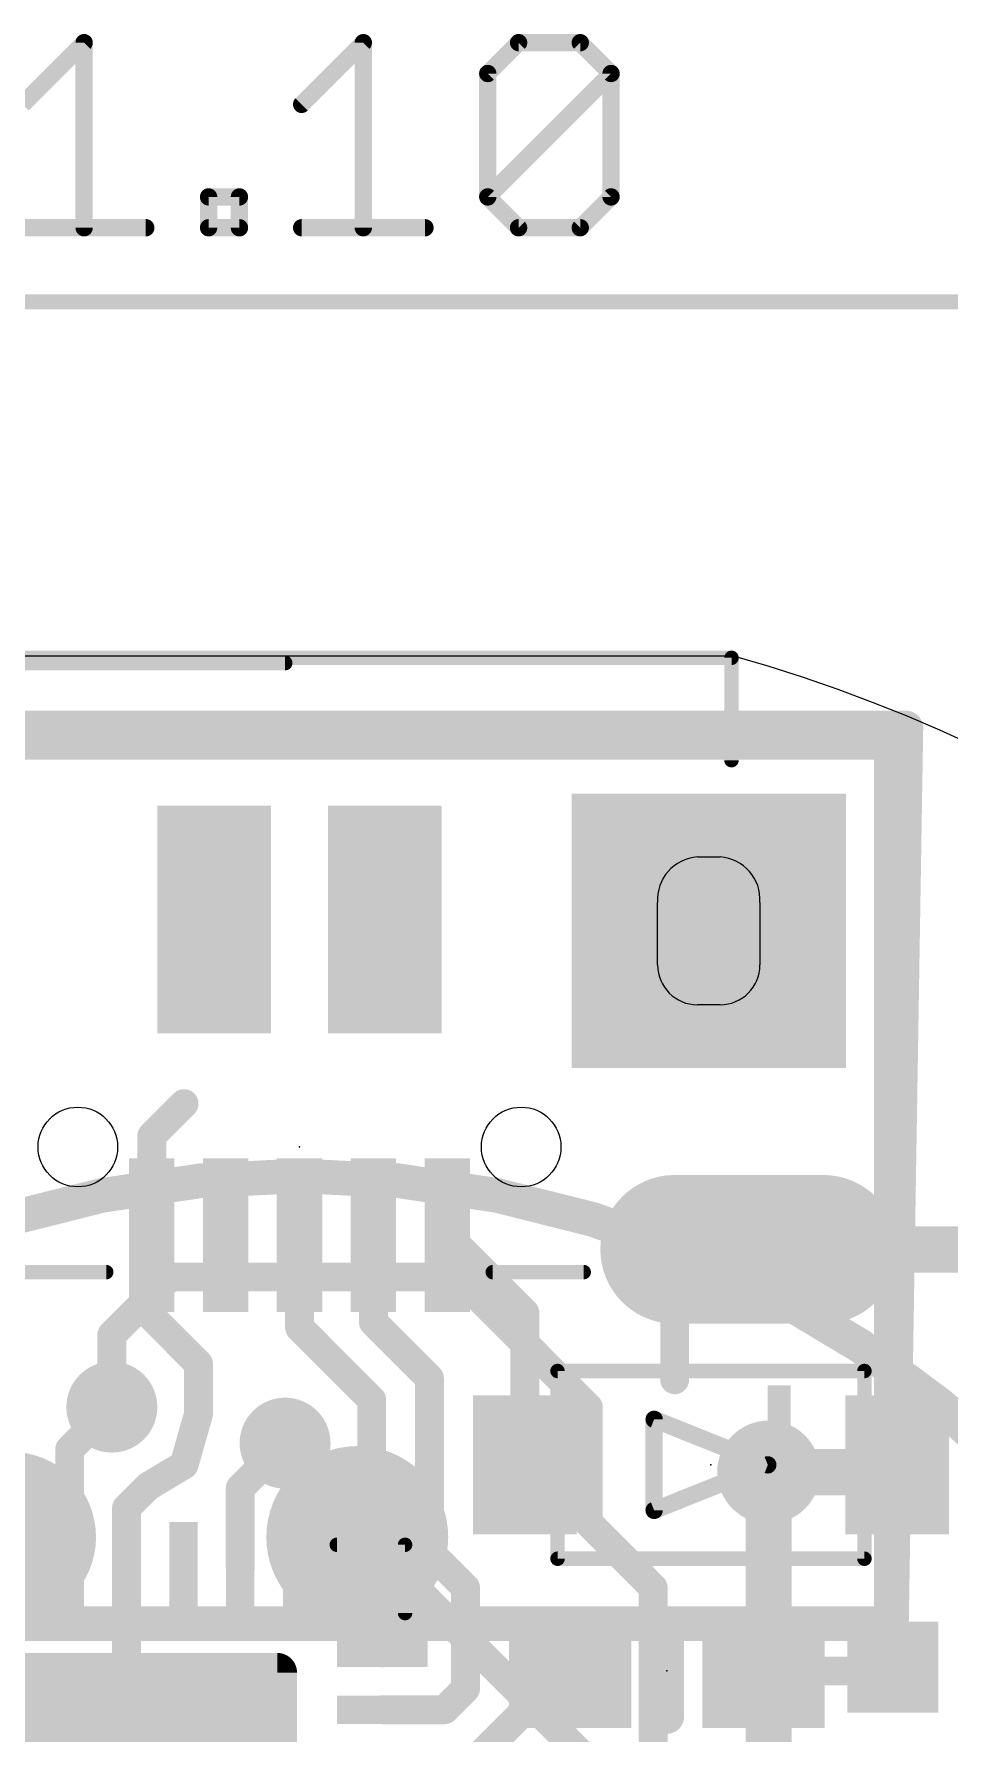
# Model space of a CAD drawing. Extents: x -19.6 to 14, y -19.9 to 18.9.
# Drawn here: x -2.34 to 5.71, y 3.98 to 18.93 of the extents above; entities that cross this region are included whole.
import ezdxf

# ---------------------------------------------------------------- set-up
doc = ezdxf.new("R2010")
doc.units = 0
for name, color, linetype in [('1', 12, 'CONTINUOUS'), ('16', 132, 'CONTINUOUS'), ('17', 110, 'CONTINUOUS'), ('18', 110, 'CONTINUOUS'), ('20', 53, 'CONTINUOUS'), ('21', 40, 'CONTINUOUS'), ('23', 53, 'CONTINUOUS'), ('47', 253, 'CONTINUOUS')]:
    doc.layers.add(name, color=color, linetype=linetype)

# ---------------------------------------------------------------- blocks, each defined once
blk = doc.blocks.new('RECT')
blk.add_solid([(-0.5, -0.5), (0.5, -0.5), (-0.5, 0.5), (0.5, 0.5)])
blk = doc.blocks.new('ROUNDP')
at = {"const_width": 0.5}
blk.add_lwpolyline([(0, -0.25, 1), (0, 0.25, 1), (0, -0.25)], format="xyb", dxfattribs=at)
blk = doc.blocks.new('RECT560000X560000R10')
at = {"const_width": 0.175}
blk.add_lwpolyline([(1.6625, -1.575), (1.6625, 1.575, 0.4142), (1.575, 1.6625), (-1.575, 1.6625, 0.4142), (-1.6625, 1.575), (-1.6625, -1.575, 0.4142), (-1.575, -1.6625), (1.575, -1.6625, 0.4142)], format="xyb", close=True, dxfattribs=at)
blk.add_solid([(-1.6004, -1.6004), (1.6004, -1.6004), (-1.6004, 1.6004), (1.6004, 1.6004)])
blk = doc.blocks.new('PIE')
at = {"const_width": 0.5}
blk.add_lwpolyline([(0, -0.25, 1), (0, 0.25, 1), (0, -0.25)], format="xyb", dxfattribs=at)
blk = doc.blocks.new('OFFSETP100')
at = {"const_width": 1}
blk.add_lwpolyline([(0, 0), (1, 0)], dxfattribs=at)
at = {"const_width": 0.5}
for points in [[(0, 0.25, 1), (0, -0.25)], [(1, -0.25, 1), (1, 0.25)]]:
    blk.add_lwpolyline(points, format="xyb", dxfattribs=at)
blk = doc.blocks.new('SQUAREP')
blk.add_solid([(-0.5, -0.5), (0.5, -0.5), (-0.5, 0.5), (0.5, 0.5)])
blk = doc.blocks.new('ROUNDV')
at = {"const_width": 0.5}
blk.add_lwpolyline([(0, -0.25, 1), (0, 0.25, 1), (0, -0.25)], format="xyb", dxfattribs=at)

msp = doc.modelspace()

# ---------------------------------------------------------------- linework, layer by layer
at = {"layer": '1'}
for points, const_width in [([(5.207, 12.7), (-5.334, 12.7)], 0.3048), ([(5.207, 4.953), (5.207, 12.7)], 0.3048), ([(-1.3, 9.241), (-1.016, 9.525)], 0.254), ([(-1.3, 8.369), (-1.3, 9.241)], 0.254), ([(-1.3, 7.65), (-1.3, 8.369)], 0.254), ([(0, 8.369), (0, 7.5565)], 0.254), ([(0.65, 7.605), (0.65, 8.369)], 0.254), ([(1.3, 8.369), (1.982, 7.687)], 0.254), ([(3.3, 8.244), (3.4162, 8.3602)], 0.254), ([(3.3, 7.098), (3.3, 8.244)], 0.254), ([(-0.889, 7.239), (-1.3, 7.65)], 0.254), ([(1.982, 7.687), (1.982, 6.35)], 0.254), ([(0, 7.5565), (0.635, 6.9215)], 0.254), ([(0.65, 7.605), (1.143, 7.112)], 0.254), ([(-0.889, 6.7945), (-0.889, 7.239)], 0.254), ([(1.143, 7.112), (1.143, 5.588)], 0.254), ([(0.635, 6.9215), (0.635, 4.8542)], 0.254), ([(-2.0216, 6.4874), (-1.651, 6.858)], 0.254), ([(-0.889, 6.7945), (-1.016, 6.35)], 0.254), ([(-2.0216, 5.4473), (-2.0216, 6.4874)], 0.254), ([(-0.5216, 6.1459), (-0.127, 6.5405)], 0.254), ([(-1.016, 6.35), (-1.3335, 6.1595)], 0.254), ([(5.1935, 6.2865), (4.1275, 6.2865)], 0.4064), ([(5.257, 6.35), (5.1935, 6.2865)], 0.4064), ([(-1.3335, 6.1595), (-1.5216, 5.9714)], 0.254), ([(-0.5216, 5.4473), (-0.5216, 6.1459)], 0.254), ([(-1.5216, 5.4473), (-1.5216, 5.9714)], 0.254), ([(1.143, 5.588), (1.4605, 5.2705)], 0.254), ([(-1.5216, 5.4473), (-1.5216, 3.2608)], 0.254), ([(1.4605, 5.2705), (1.4605, 4.3815)], 0.254), ([(-5.334, 4.953), (5.207, 4.953)], 0.3048), ([(0.7284, 4.7608), (0.635, 4.8542)], 0.254), ([(0.7284, 4.6973), (0.7284, 4.7608)], 0.254), ([(2.2878, 4.445), (2.3808, 4.538)], 0.254), ([(4.0808, 4.538), (5.185, 4.538)], 0.254), ([(5.185, 4.538), (5.219, 4.572)], 0.254), ([(1.4605, 4.3815), (1.2763, 4.1973)], 0.254), ([(1.4868, 3.6973), (2.2345, 4.445)], 0.254), ([(2.2345, 4.445), (2.2878, 4.445)], 0.254), ([(1.2763, 4.1973), (0.7284, 4.1973)], 0.254)]:
    msp.add_lwpolyline(points, dxfattribs=dict(at, const_width=const_width))
for points, const_width in [([(5.2832, 12.7, 1), (5.1308, 12.7)], 0.1524), ([(5.207, 12.6238, 1), (5.207, 12.7762)], 0.1524), ([(-0.9711, 9.4801, 1), (-1.0609, 9.5699)], 0.127), ([(-1.2365, 9.241, 1), (-1.3635, 9.241)], 0.127), ([(-1.3449, 9.2859, 1), (-1.2551, 9.1961)], 0.127), ([(0, 8.89, 0.4142), (-8.89, 0)], 0.3048), ([(8.89, 0, 0.4142), (0, 8.89)], 0.3048), ([(0, 8.9662, 1), (0, 8.8138)], 0.1524), ([(0, 8.8138, 1), (0, 8.9662)], 0.1524), ([(-1.2365, 8.369, 1), (-1.3635, 8.369)], 0.127), ([(-1.3635, 8.369, 1), (-1.2365, 8.369)], 0.127), ([(0.0635, 8.369, 1), (-0.0635, 8.369)], 0.127), ([(0.7135, 8.369, 1), (0.5865, 8.369)], 0.127), ([(1.3449, 8.4139, 1), (1.2551, 8.3241)], 0.127), ([(3.3635, 8.244, 1), (3.2365, 8.244)], 0.127), ([(3.4611, 8.3153, 1), (3.3713, 8.4051)], 0.127), ([(3.2551, 8.2889, 1), (3.3449, 8.1991)], 0.127), ([(-1.2551, 7.6949, 1), (-1.3449, 7.6051)], 0.127), ([(2.0455, 7.687, 1), (1.9185, 7.687)], 0.127), ([(1.9371, 7.6421, 1), (2.0269, 7.7319)], 0.127), ([(-1.3635, 7.65, 1), (-1.2365, 7.65)], 0.127), ([(0.0449, 7.6014, 1), (-0.0449, 7.5116)], 0.127), ([(0.6949, 7.6499, 1), (0.6051, 7.5601)], 0.127), ([(0.5865, 7.605, 1), (0.7135, 7.605)], 0.127), ([(-0.0635, 7.5565, 1), (0.0635, 7.5565)], 0.127), ([(-0.8255, 7.239, 1), (-0.9525, 7.239)], 0.127), ([(-0.9339, 7.1941, 1), (-0.8441, 7.2839)], 0.127), ([(1.2065, 7.112, 1), (1.0795, 7.112)], 0.127), ([(1.0981, 7.0671, 1), (1.1879, 7.1569)], 0.127), ([(0.6985, 6.9215, 1), (0.5715, 6.9215)], 0.127), ([(0.5901, 6.8766, 1), (0.6799, 6.9664)], 0.127), ([(3.2365, 7.098, 1), (3.3635, 7.098)], 0.127), ([(-1.6061, 6.8131, 1), (-1.6959, 6.9029)], 0.127), ([(-0.8279, 6.7771, 1), (-0.9501, 6.8119)], 0.127), ([(-0.9525, 6.7945, 1), (-0.8255, 6.7945)], 0.127), ([(-1.9581, 6.4874, 1), (-2.0851, 6.4874)], 0.127), ([(-2.0665, 6.5323, 1), (-1.9767, 6.4425)], 0.127), ([(-0.0821, 6.4956, 1), (-0.1719, 6.5854)], 0.127), ([(-1.0771, 6.3674, 1), (-0.9549, 6.3326)], 0.127), ([(-0.9833, 6.2955, 1), (-1.0487, 6.4045)], 0.127), ([(4.1275, 6.3881, 1), (4.1275, 6.1849)], 0.2032), ([(5.1217, 6.3583, 1), (5.2653, 6.2147)], 0.2032), ([(5.3288, 6.2782, 1), (5.1852, 6.4218)], 0.2032), ([(5.1935, 6.1849, 1), (5.1935, 6.3881)], 0.2032), ([(-1.3662, 6.214, 1), (-1.3008, 6.105)], 0.127), ([(-1.2886, 6.1146, 1), (-1.3784, 6.2044)], 0.127), ([(1.9185, 6.35, 1), (2.0455, 6.35)], 0.127), ([(-0.4581, 6.1459, 1), (-0.5851, 6.1459)], 0.127), ([(-0.5665, 6.1908, 1), (-0.4767, 6.101)], 0.127), ([(-1.4581, 5.9714, 1), (-1.5851, 5.9714)], 0.127), ([(-1.5665, 6.0163, 1), (-1.4767, 5.9265)], 0.127), ([(1.1879, 5.6329, 1), (1.0981, 5.5431)], 0.127), ([(-1.4581, 5.4473, 1), (-1.5851, 5.4473)], 0.127), ([(1.0795, 5.588, 1), (1.2065, 5.588)], 0.127), ([(-2.0851, 5.4473, 1), (-1.9581, 5.4473)], 0.127), ([(-1.5851, 5.4473, 1), (-1.4581, 5.4473)], 0.127), ([(-0.5851, 5.4473, 1), (-0.4581, 5.4473)], 0.127), ([(1.524, 5.2705, 1), (1.397, 5.2705)], 0.127), ([(1.4156, 5.2256, 1), (1.5054, 5.3154)], 0.127), ([(5.207, 4.8768, 1), (5.207, 5.0292)], 0.1524), ([(0.6799, 4.8991, 1), (0.5901, 4.8093)], 0.127), ([(5.1308, 4.953, 1), (5.2832, 4.953)], 0.1524), ([(0.5715, 4.8542, 1), (0.6985, 4.8542)], 0.127), ([(0.7919, 4.7608, 1), (0.6649, 4.7608)], 0.127), ([(0.6835, 4.7159, 1), (0.7733, 4.8057)], 0.127), ([(0.6649, 4.6973, 1), (0.7919, 4.6973)], 0.127), ([(2.4257, 4.4931, 1), (2.3359, 4.5829)], 0.127), ([(4.0808, 4.6015, 1), (4.0808, 4.4745)], 0.127), ([(5.1401, 4.5829, 1), (5.2299, 4.4931)], 0.127), ([(5.2639, 4.5271, 1), (5.1741, 4.6169)], 0.127), ([(5.185, 4.4745, 1), (5.185, 4.6015)], 0.127), ([(1.5054, 4.3366, 1), (1.4156, 4.4264)], 0.127), ([(2.2345, 4.5085, 1), (2.2345, 4.3815)], 0.127), ([(2.2794, 4.4001, 1), (2.1896, 4.4899)], 0.127), ([(2.2429, 4.4899, 1), (2.3327, 4.4001)], 0.127), ([(2.2878, 4.3815, 1), (2.2878, 4.5085)], 0.127), ([(1.397, 4.3815, 1), (1.524, 4.3815)], 0.127), ([(0.7284, 4.2608, 1), (0.7284, 4.1338)], 0.127), ([(1.2314, 4.2422, 1), (1.3212, 4.1524)], 0.127), ([(1.2763, 4.1338, 1), (1.2763, 4.2608)], 0.127)]:
    msp.add_lwpolyline(points, format="xyb", dxfattribs=dict(at, const_width=const_width))
at = {"layer": '16'}
for points, const_width in [([(5.334, 12.827), (-5.207, 12.827)], 0.3048), ([(5.207, 4.953), (5.334, 12.827)], 0.3048), ([(8.1278, 8.244), (3.3, 8.244)], 0.4064), ([(-1.143, 8.001), (-1.651, 7.493)], 0.254), ([(1.397, 8.001), (-1.143, 8.001)], 0.254), ([(1.397, 8.001), (2.54, 6.858)], 0.254), ([(-1.651, 7.493), (-1.651, 6.858)], 0.254), ([(2.54, 6.858), (2.54, 5.842)], 0.254), ([(0.4445, 5.969), (-0.127, 6.5405)], 0.254), ([(4.1275, 6.2865), (4.1275, -0.0635)], 0.4064), ([(0.4445, 5.842), (0.4445, 5.969)], 0.254), ([(0.4445, 5.842), (0.508, 5.7785)], 0.254), ([(0.508, 5.7785), (2.6035, 3.683)], 0.254), ([(0.508, 5.715), (0.508, 5.7785)], 0.254), ([(2.54, 5.842), (3.1115, 5.2705)], 0.254), ([(3.1115, 5.2705), (3.1115, 0.6985)], 0.254), ([(-5.334, 4.953), (5.207, 4.953)], 0.3048)]:
    msp.add_lwpolyline(points, dxfattribs=dict(at, const_width=const_width))
for points, const_width in [([(5.4102, 12.8258, 1), (5.2578, 12.8282)], 0.1524), ([(5.334, 12.7508, 1), (5.334, 12.9032)], 0.1524), ([(0, 8.89, 0.4142), (-8.89, 0)], 0.3048), ([(8.89, 0, 0.4142), (0, 8.89)], 0.3048), ([(0, 8.9662, 1), (0, 8.8138)], 0.1524), ([(0, 8.8138, 1), (0, 8.9662)], 0.1524), ([(3.3, 8.3456, 1), (3.3, 8.1424)], 0.2032), ([(-1.143, 8.0645, 1), (-1.143, 7.9375)], 0.127), ([(-1.0981, 7.9561, 1), (-1.1879, 8.0459)], 0.127), ([(1.4419, 8.0459, 1), (1.3521, 7.9561)], 0.127), ([(1.397, 7.9375, 1), (1.397, 8.0645)], 0.127), ([(-1.5875, 7.493, 1), (-1.7145, 7.493)], 0.127), ([(-1.6959, 7.5379, 1), (-1.6061, 7.4481)], 0.127), ([(-1.7145, 6.858, 1), (-1.5875, 6.858)], 0.127), ([(2.6035, 6.858, 1), (2.4765, 6.858)], 0.127), ([(2.4951, 6.8131, 1), (2.5849, 6.9029)], 0.127), ([(-0.0821, 6.5854, 1), (-0.1719, 6.4956)], 0.127), ([(4.2291, 6.2865, 1), (4.0259, 6.2865)], 0.2032), ([(0.508, 5.969, 1), (0.381, 5.969)], 0.127), ([(0.3996, 5.9241, 1), (0.4894, 6.0139)], 0.127), ([(0.4894, 5.8869, 1), (0.3996, 5.7971)], 0.127), ([(0.381, 5.842, 1), (0.508, 5.842)], 0.127), ([(0.5529, 5.8234, 1), (0.4631, 5.7336)], 0.127), ([(0.5715, 5.7785, 1), (0.4445, 5.7785)], 0.127), ([(0.4631, 5.7336, 1), (0.5529, 5.8234)], 0.127), ([(2.5849, 5.8869, 1), (2.4951, 5.7971)], 0.127), ([(2.4765, 5.842, 1), (2.6035, 5.842)], 0.127), ([(0.4445, 5.715, 1), (0.5715, 5.715)], 0.127), ([(3.175, 5.2705, 1), (3.048, 5.2705)], 0.127), ([(3.0666, 5.2256, 1), (3.1564, 5.3154)], 0.127), ([(5.207, 4.8768, 1), (5.207, 5.0292)], 0.1524), ([(5.1308, 4.9542, 1), (5.2832, 4.9518)], 0.1524)]:
    msp.add_lwpolyline(points, format="xyb", dxfattribs=dict(at, const_width=const_width))
at = {"layer": '20'}
for p, q in [((-3.81, 13.462), (3.81, 13.462)), ((3.5, 11.694), (3.7, 11.694)), ((3.15, 10.744), (3.15, 11.294)), ((4.05, 11.294), (4.05, 10.744)), ((3.7, 10.394), (3.5, 10.394))]:
    msp.add_line(p, q, dxfattribs=at)
for centre in [(-1.95, 9.144), (1.95, 9.144)]:
    msp.add_circle(centre, 0.35, dxfattribs=at)
for centre, radius, start, end in [((0, -0.0023), 13.9929, 105.8, 74.2), ((3.525, 11.319), 0.3758, 93.8141, 183.8141), ((3.675, 11.319), 0.3758, 356.1859, 86.1859), ((3.5, 10.744), 0.35, 180, 270), ((3.7, 10.744), 0.35, 270, 0)]:
    msp.add_arc(centre, radius, start, end, dxfattribs=at)
at = {"layer": '21'}
for points, const_width in [([(3.8, 13.444), (-3.8, 13.444)], 0.127), ([(3.8, 12.544), (3.8, 13.444)], 0.127), ([(-1.7, 8.044), (-2.5, 8.044)], 0.127), ([(2.5, 8.044), (1.7, 8.044)], 0.127), ([(2.2695, 5.525), (2.2695, 7.175)], 0.127), ([(2.2695, 7.175), (4.9695, 7.175)], 0.127), ([(4.9695, 7.175), (4.9695, 5.525)], 0.127), ([(3.1195, 5.95), (3.1195, 6.75)], 0.1524), ([(3.1195, 6.75), (4.1195, 6.35)], 0.1524), ([(4.1195, 6.35), (3.1195, 5.95)], 0.1524), ([(0.3284, 5.6473), (0.9284, 5.6473)], 0.127), ([(0.9284, 5.6473), (0.9284, 5.0473)], 0.127), ([(4.9695, 5.525), (2.2695, 5.525)], 0.127), ([(3.2308, 4.138), (3.2308, 4.938)], 0.3048)]:
    msp.add_lwpolyline(points, dxfattribs=dict(at, const_width=const_width))
for points, const_width in [([(3.8318, 13.444, 1), (3.7683, 13.444)], 0.0635), ([(3.8, 13.4123, 1), (3.8, 13.4758)], 0.0635), ([(3.7683, 12.544, 1), (3.8318, 12.544)], 0.0635), ([(-1.7, 8.0122, 1), (-1.7, 8.0758)], 0.0635), ([(1.7, 8.0758, 1), (1.7, 8.0122)], 0.0635), ([(2.5, 8.0122, 1), (2.5, 8.0758)], 0.0635), ([(2.2695, 7.2068, 1), (2.2695, 7.1433)], 0.0635), ([(2.3013, 7.175, 1), (2.2378, 7.175)], 0.0635), ([(5.0012, 7.175, 1), (4.9378, 7.175)], 0.0635), ([(4.9695, 7.1433, 1), (4.9695, 7.2068)], 0.0635), ([(3.1576, 6.75, 1), (3.0814, 6.75)], 0.0762), ([(3.1336, 6.7854, 1), (3.1054, 6.7146)], 0.0762), ([(4.1336, 6.3146, 1), (4.1054, 6.3854)], 0.0762), ([(4.1054, 6.3146, 1), (4.1336, 6.3854)], 0.0762), ([(3.1054, 5.9854, 1), (3.1336, 5.9146)], 0.0762), ([(3.0814, 5.95, 1), (3.1576, 5.95)], 0.0762), ([(0.3284, 5.6791, 1), (0.3284, 5.6156)], 0.0635), ([(0.9601, 5.6473, 1), (0.8966, 5.6473)], 0.0635), ([(0.9284, 5.6156, 1), (0.9284, 5.6791)], 0.0635), ([(2.2695, 5.5568, 1), (2.2695, 5.4933)], 0.0635), ([(2.2378, 5.525, 1), (2.3013, 5.525)], 0.0635), ([(4.9378, 5.525, 1), (5.0012, 5.525)], 0.0635), ([(4.9695, 5.4933, 1), (4.9695, 5.5568)], 0.0635), ([(3.307, 4.938, 1), (3.1546, 4.938)], 0.1524), ([(0.8966, 5.0473, 1), (0.9601, 5.0473)], 0.0635), ([(3.1546, 4.138, 1), (3.307, 4.138)], 0.1524)]:
    msp.add_lwpolyline(points, format="xyb", dxfattribs=dict(at, const_width=const_width))
at = {"layer": '23'}
for p in [(0, 9.144), (3.6195, 6.35), (3.2308, 4.538)]:
    msp.add_point(p, dxfattribs=at)
at = {"layer": '47'}
for points, const_width in [([(-2.4369, 18.3089), (-1.8946, 18.8512)], 0.1524), ([(-1.8946, 18.8512), (-1.8946, 17.2242)], 0.1524), ([(0.0188, 18.3089), (0.5611, 18.8512)], 0.1524), ([(0.5611, 18.8512), (0.5611, 17.2242)], 0.1524), ([(1.656, 18.58), (1.9271, 18.8512)], 0.1524), ([(1.9271, 18.8512), (2.4694, 18.8512)], 0.1524), ([(2.4694, 18.8512), (2.7406, 18.58)], 0.1524), ([(1.656, 17.4954), (1.656, 18.58)], 0.1524), ([(1.656, 17.4954), (2.7406, 18.58)], 0.1524), ([(2.7406, 18.58), (2.7406, 17.4954)], 0.1524), ([(-0.7998, 17.2242), (-0.7998, 17.4954)], 0.1524), ([(-0.7998, 17.4954), (-0.5286, 17.4954)], 0.1524), ([(-0.5286, 17.4954), (-0.5286, 17.2242)], 0.1524), ([(1.9271, 17.2242), (1.656, 17.4954)], 0.1524), ([(2.7406, 17.4954), (2.4694, 17.2242)], 0.1524), ([(-2.4369, 17.2242), (-1.3523, 17.2242)], 0.1524), ([(-0.5286, 17.2242), (-0.7998, 17.2242)], 0.1524), ([(0.0188, 17.2242), (1.1035, 17.2242)], 0.1524), ([(2.4694, 17.2242), (1.9271, 17.2242)], 0.1524), ([(-13.9685, 16.5735), (13.905, 16.5735)], 0.13), ([(-0.127, 13.3985), (-19.222, 13.3985)], 0.13)]:
    msp.add_lwpolyline(points, dxfattribs=dict(at, const_width=const_width))
for points, const_width in [([(-1.8565, 18.8512, 1), (-1.9327, 18.8512)], 0.0762), ([(-1.8677, 18.8242, 1), (-1.9216, 18.8781)], 0.0762), ([(0.5992, 18.8512, 1), (0.523, 18.8512)], 0.0762), ([(0.5881, 18.8242, 1), (0.5342, 18.8781)], 0.0762), ([(1.9271, 18.8893, 1), (1.9271, 18.8131)], 0.0762), ([(1.9541, 18.8242, 1), (1.9002, 18.8781)], 0.0762), ([(2.4964, 18.8781, 1), (2.4425, 18.8242)], 0.0762), ([(2.4694, 18.8131, 1), (2.4694, 18.8893)], 0.0762), ([(1.629, 18.607, 1), (1.6829, 18.5531)], 0.0762), ([(1.6941, 18.58, 1), (1.6179, 18.58)], 0.0762), ([(2.7787, 18.58, 1), (2.7025, 18.58)], 0.0762), ([(2.7676, 18.5531, 1), (2.7137, 18.607)], 0.0762), ([(2.7137, 18.5531, 1), (2.7675, 18.607)], 0.0762), ([(-0.0081, 18.3358, 1), (0.0457, 18.2819)], 0.0762), ([(-0.7617, 17.4954, 1), (-0.8379, 17.4954)], 0.0762), ([(-0.7998, 17.5335, 1), (-0.7998, 17.4573)], 0.0762), ([(-0.4905, 17.4954, 1), (-0.5667, 17.4954)], 0.0762), ([(-0.5286, 17.4573, 1), (-0.5286, 17.5335)], 0.0762), ([(1.6829, 17.5223, 1), (1.629, 17.4684)], 0.0762), ([(1.629, 17.5223, 1), (1.6829, 17.4684)], 0.0762), ([(1.6179, 17.4954, 1), (1.6941, 17.4954)], 0.0762), ([(2.7025, 17.4954, 1), (2.7787, 17.4954)], 0.0762), ([(2.7675, 17.4684, 1), (2.7137, 17.5223)], 0.0762), ([(-1.9327, 17.2242, 1), (-1.8565, 17.2242)], 0.0762), ([(-1.3523, 17.1861, 1), (-1.3523, 17.2623)], 0.0762), ([(-0.7998, 17.2623, 1), (-0.7998, 17.1861)], 0.0762), ([(-0.8379, 17.2242, 1), (-0.7617, 17.2242)], 0.0762), ([(-0.5667, 17.2242, 1), (-0.4905, 17.2242)], 0.0762), ([(-0.5286, 17.1861, 1), (-0.5286, 17.2623)], 0.0762), ([(0.0188, 17.2623, 1), (0.0188, 17.1861)], 0.0762), ([(0.523, 17.2242, 1), (0.5992, 17.2242)], 0.0762), ([(1.1035, 17.1861, 1), (1.1035, 17.2623)], 0.0762), ([(1.9271, 17.2623, 1), (1.9271, 17.1861)], 0.0762), ([(1.9002, 17.1973, 1), (1.9541, 17.2511)], 0.0762), ([(2.4425, 17.2511, 1), (2.4964, 17.1973)], 0.0762), ([(2.4694, 17.1861, 1), (2.4694, 17.2623)], 0.0762), ([(-0.127, 13.366, 1), (-0.127, 13.431)], 0.065)]:
    msp.add_lwpolyline(points, format="xyb", dxfattribs=dict(at, const_width=const_width))

# ---------------------------------------------------------------- block references
at = {"layer": '1'}
for p, xscale, rotation in [((-0.75, 11.144), 2, 270), ((0.75, 11.144), 2, 270), ((2.3808, 4.538), 1.075, 180), ((4.0808, 4.538), 1.075, 180)]:
    msp.add_blockref('RECT', p, dxfattribs=dict(at, xscale=xscale, rotation=rotation))
for p, xscale, yscale, rotation in [((-1.3, 8.369), 0.4, 1.35, 180), ((-0.65, 8.369), 0.4, 1.35, 180), ((0, 8.369), 0.4, 1.35, 180), ((0.65, 8.369), 0.4, 1.35, 180), ((1.3, 8.369), 0.4, 1.35, 180), ((1.982, 6.35), 0.91, 1.22, 180), ((5.257, 6.35), 0.91, 1.22, 180), ((5.219, 4.572), 0.8, 0.8, 270), ((0.7284, 4.6973), 0.25, 0.8, 270), ((0.7284, 4.1973), 0.25, 0.8, 270)]:
    msp.add_blockref('RECT', p, dxfattribs=dict(at, xscale=xscale, yscale=yscale, rotation=rotation))
at = {"layer": '1', "xscale": 0.25, "yscale": 0.8}
for p in [(-2.0216, 5.4473), (-1.5216, 5.4473), (-1.0216, 5.4473), (-0.5216, 5.4473), (-0.0216, 5.4473)]:
    msp.add_blockref('RECT', p, dxfattribs=at)
at = {"layer": '1'}
msp.add_blockref('RECT560000X560000R10', (-1.7716, 2.9473), dxfattribs=at)
at = {"layer": '16'}
for p, xscale, yscale in [((-2.54, 5.715), 1.5, 1.5), ((0.508, 5.715), 1.6, 1.6)]:
    msp.add_blockref('PIE', p, dxfattribs=dict(at, xscale=xscale, yscale=yscale))
at = {"layer": '17'}
for name, p, xscale, yscale, rotation in [('SQUAREP', (3.6, 11.044), 2.413, 2.413, 270), ('SQUAREP', (3.6, 11.044), 2.413, 2.413, 270), ('ROUNDP', (8.3602, 8.3602), 4.216, 4.216, 315), ('ROUNDP', (8.3602, 8.3602), 4.216, 4.216, 315)]:
    msp.add_blockref(name, p, dxfattribs=dict(at, xscale=xscale, yscale=yscale, rotation=rotation))
at = {"layer": '17', "xscale": 1.308, "yscale": 1.308}
msp.add_blockref('OFFSETP100', (3.3, 8.244), dxfattribs=at)
msp.add_blockref('OFFSETP100', (3.3, 8.244), dxfattribs=at)
at = {"layer": '18'}
for p, xscale, yscale in [((-1.651, 6.858), 0.8001, 0.8001), ((-1.651, 6.858), 0.8001, 0.8001), ((-0.127, 6.5405), 0.8001, 0.8001), ((-0.127, 6.5405), 0.8001, 0.8001), ((4.1275, 6.2865), 0.9064, 0.9064), ((4.1275, 6.2865), 0.9064, 0.9064)]:
    msp.add_blockref('ROUNDV', p, dxfattribs=dict(at, xscale=xscale, yscale=yscale))
at = {"layer": '21', "xscale": 0.2, "yscale": 1.4, "rotation": 180}
msp.add_blockref('RECT', (4.2195, 6.35), dxfattribs=at)

doc.saveas('drawing.dxf')
